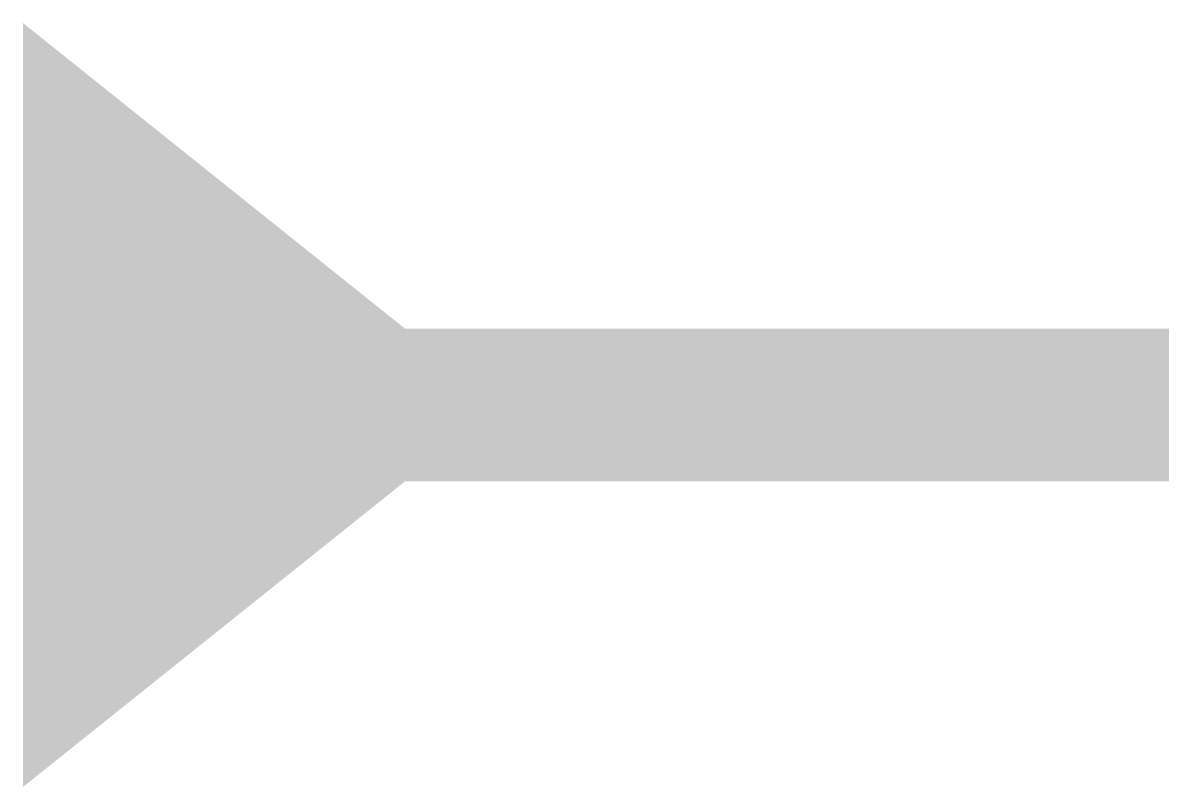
# Model space of a CAD drawing. Extents: x 0 to 300, y -100 to 100.
import ezdxf

# ---------------------------------------------------------------- set-up
doc = ezdxf.new("R2010")
doc.units = 13

msp = doc.modelspace()

# ---------------------------------------------------------------- hatches: boundary and pattern name
msp.add_hatch(color=7).paths.add_polyline_path([(0, 100), (100, 20), (300, 20), (300, -20), (100, -20), (0, -100)])

doc.saveas('drawing.dxf')
